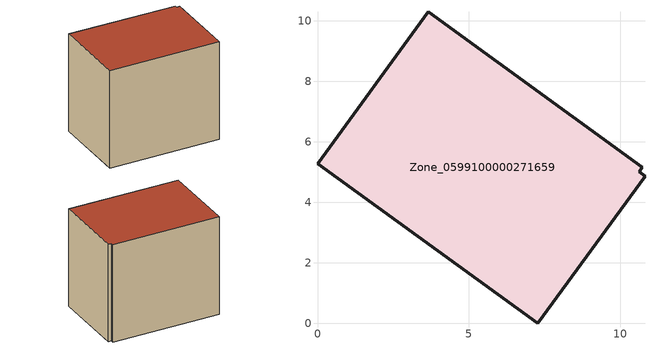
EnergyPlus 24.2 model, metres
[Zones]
Zone_0599100000271659
 floor ground (C_G): 10.72,5.16 10.62,5.02 10.82,4.86 7.28,0 0,5.27 3.66,10.3 z0.21
 wall outside (C_F): 10.72,5.16 3.66,10.3 0,5.27 7.28,0 10.82,4.86 10.62,5.02 10.72,5.16 z0.21:8.22
 roof outside (C_R): 10.62,5.02 10.72,5.16 3.66,10.3 0,5.27 7.28,0 10.82,4.86 z8.22
[BUILDING]
Pand.0599100000271659: North Axis=0; Terrain=City; Loads Convergence Tolerance Value=0.04; Temperature Convergence Tolerance Value=0.4; Solar Distribution=FullExterior; Maximum Number of Warmup Days=25; Minimum Number of Warmup Days=1
[Site:Location]
Rotterdam.The.Hague.AP_ZH_NLD Design_Conditions: Latitude=51.96; Longitude=4.45; Time Zone=1; Elevation=-4.5
[SITE:GROUNDTEMPERATURE:BUILDINGSURFACE]
18, 18, 18, 18, 18, 18, 18, 18, 18, 18, 18, 18
[MATERIAL] Thermal Absorptance=0.9; Solar Absorptance=0.7; Visible Absorptance=0.7
Name | Roughness | Thickness | Conductivity | Density | Specific Heat
G.TC.1975-1991 | MediumSmooth | 0.15 | 0.288461 | 540 | 1210
F.TC.1975-1991 | Rough | 0.3 | 0.230769 | 1920 | 840
R.TC.1975-1991 | MediumRough | 0.2 | 0.153846 | 1500 | 1000
[CONSTRUCTION]
C_G: G.TC.1975-1991
C_F: F.TC.1975-1991
C_R: R.TC.1975-1991
[ZONE]
Zone_0599100000271659: Type=1; Multiplier=1; Ceiling Height=Autocalculate; Volume=Autocalculate; Floor Area=autocalculate; Part of Total Floor Area=Yes
[ZONEINFILTRATION:DESIGNFLOWRATE]
Infil_Zone_0599100000271659: Zone or ZoneList or Space or SpaceList=Zone_0599100000271659; Schedule=AlwaysOn; Design Flow Rate Calculation Method=Flow/Area; Flow Rate per Floor Area=0.003; Constant Term Coefficient=1; Temperature Term Coefficient=0; Velocity Term Coefficient=0; Velocity Squared Term Coefficient=0
[HVACTEMPLATE:ZONE:IDEALLOADSAIRSYSTEM]
Zone_0599100000271659: Maximum Heating Supply Air Temperature=50; Minimum Cooling Supply Air Temperature=13; Maximum Heating Supply Air Humidity Ratio=0.0156; Minimum Cooling Supply Air Humidity Ratio=0.0077; Heating Limit=NoLimit; Cooling Limit=NoLimit; Dehumidification Control Type=ConstantSensibleHeatRatio; Cooling Sensible Heat Ratio=0.7; Dehumidification Setpoint=60; Humidification Control Type=None; Humidification Setpoint=30; Outdoor Air Method=None; Outdoor Air Flow Rate per Person=0.00944; Outdoor Air Flow Rate per Zone Floor Area=0; Outdoor Air Flow Rate per Zone=0; Demand Controlled Ventilation Type=None; Outdoor Air Economizer Type=NoEconomizer; Heat Recovery Type=None; Sensible Heat Recovery Effectiveness=0.7; Latent Heat Recovery Effectiveness=0.65
[ZONECONTROL:THERMOSTAT]
ThermostatControl_Zone_0599100000271659: Zone or ZoneList=Zone_0599100000271659; Control Type Schedule=DualSetpointControlType; Control 1=Thermostat_Zone_0599100000271659; Temperature Difference Between Cutout And Setpoint=0
[THERMOSTATSETPOINT:DUALSETPOINT]
Thermostat_Zone_0599100000271659: Heating Setpoint Temperature Schedule=HeatingSetpoint_Zone_0599100000271659; Cooling Setpoint Temperature Schedule=CoolingSetpoint_Zone_0599100000271659
[SCHEDULE:COMPACT]
HeatingSetpoint_Zone_0599100000271659: Through: 12/31, For: AllDays, Until: 24:00, 21
CoolingSetpoint_Zone_0599100000271659: Through: 12/31, For: AllDays, Until: 24:00, 24
DualSetpointControlType: Through: 12/31, For: AllDays, Until: 24:00, 4
AlwaysOn: Through: 12/31, For: AllDays, Until: 24:00, 1
